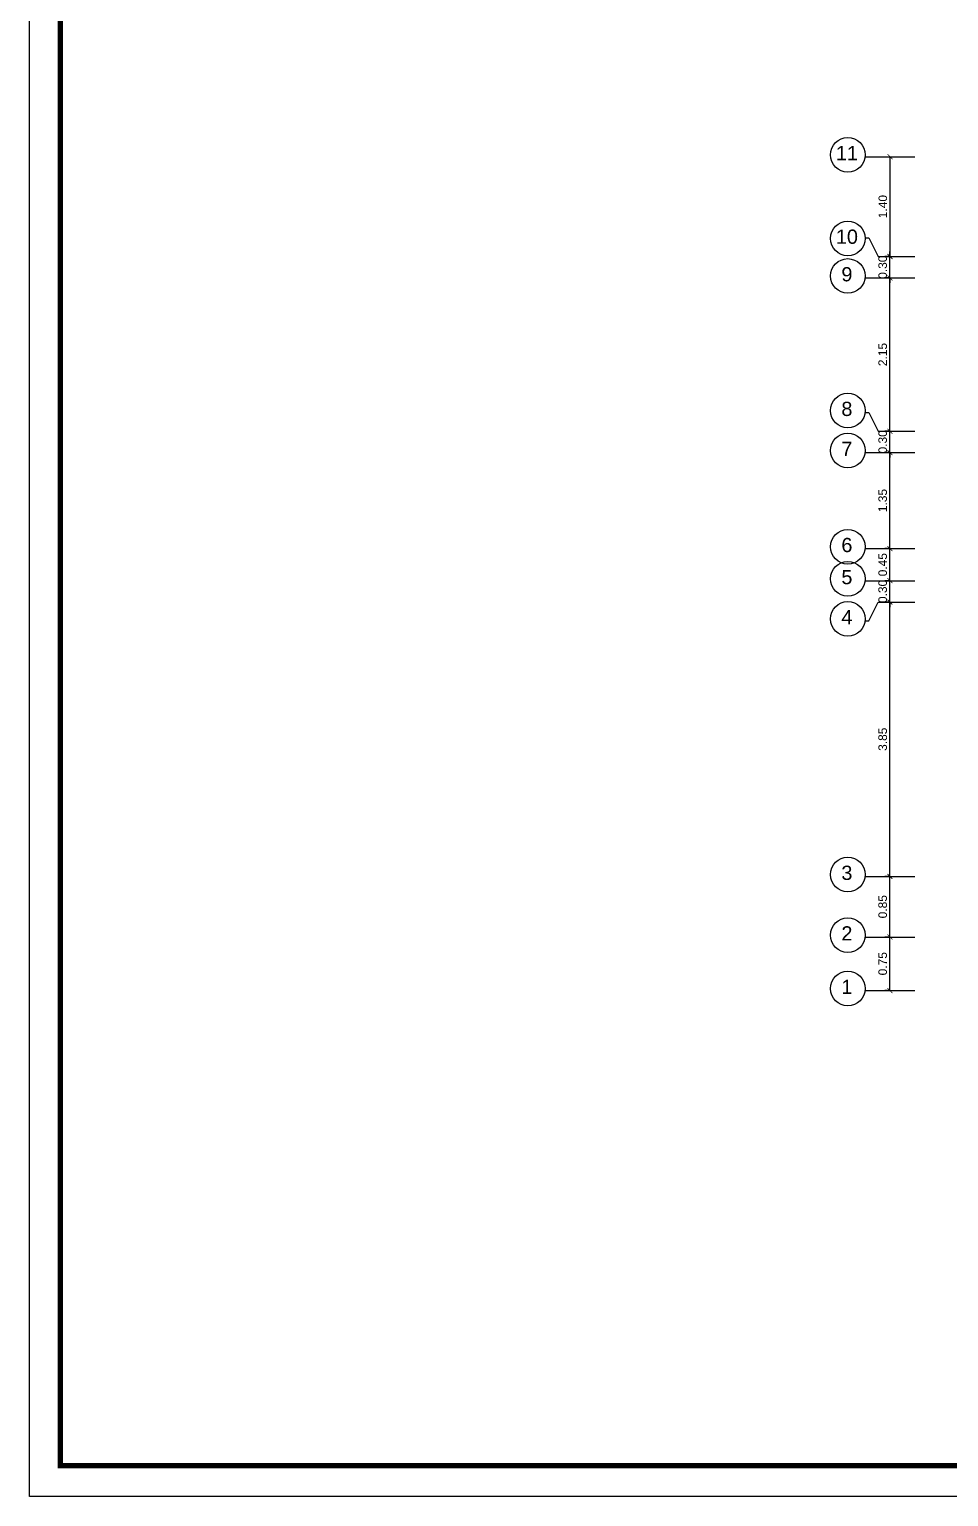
# Model space of a CAD drawing. Header units: feet. Extents: x 317 to 512, y -141 to 162.
# Drawn here: x 387.97 to 400.87, y 8.53 to 29.12 of the extents above; entities that cross this region are included whole.
import ezdxf
from ezdxf.enums import TextEntityAlignment as Align

# ---------------------------------------------------------------- set-up
doc = ezdxf.new("R2010")
doc.units = ezdxf.units.FT
doc.header["$MEASUREMENT"] = 0
for name, color, linetype in [('DIM', 10, 'Continuous'), ('MARCO', 1, 'Continuous'), ('TEXXT', 2, 'Continuous'), ('VENTANA', 8, 'Continuous')]:
    doc.layers.add(name, color=color, linetype=linetype)
doc.styles.add('DAMIAN', font='arial.ttf', dxfattribs={"height": 0.12})
doc.styles.get("Standard").update_dxf_attribs({"font": 'arial.ttf'})
doc.dimstyles.new('KEILY', dxfattribs={"dimtxt": 0.12, "dimasz": 0.07, "dimexe": 0.07, "dimexo": 0.25, "dimgap": 0.04, "dimtad": 1, "dimzin": 1, "dimdsep": 46, "dimtxsty": 'Standard', "dimblk": 'ARCHTICK', "dimcen": 2.5, "dimclrd": 256, "dimclre": 256, "dimclrt": 7, "dimazin": 0, "dimtfac": 1, "dimtix": 1, "dimtmove": 2, "dimatfit": 1, "dimfxl": 0.35, "dimfxlon": 1, "dimtolj": 1, "dimtzin": 1, "dimarcsym": 0})

# ---------------------------------------------------------------- blocks, each defined once
blk = doc.blocks.new('_ArchTick')
at = {"color": 0, "linetype": 'ByBlock', "const_width": 0.15}
blk.add_lwpolyline([(-0.5, -0.5), (0.5, 0.5)], dxfattribs=at)
blk = doc.blocks.new('*D233')
at = {"layer": 'DEFPOINTS', "color": 0, "transparency": 16777216}
for p in [(400.044, 16.383), (400.044, 16.383), (400.044, 15.633)]:
    blk.add_point(p, dxfattribs=at)
at = {"layer": 'DIM', "lineweight": -2, "transparency": 16777216}
for p, q in [((400.044, 16.383), (399.974, 16.383)), ((400.044, 15.633), (400.044, 16.383)), ((400.044, 15.633), (399.974, 15.633))]:
    blk.add_line(p, q, dxfattribs=at)
at = {"layer": 'DIM', "lineweight": -2, "transparency": 16777216, "xscale": 0.07, "yscale": 0.07, "zscale": 0.07}
for p, rotation in [((400.044, 16.383), 90), ((400.044, 15.633), 270)]:
    blk.add_blockref('_ArchTick', p, dxfattribs=dict(at, rotation=rotation))
at = {"layer": 'DIM', "color": 7, "transparency": 16777216, "insert": (399.943, 16.008), "char_height": 0.12, "attachment_point": 5, "rotation": 90}
blk.add_mtext('\\A1;0.75', dxfattribs=at)
blk = doc.blocks.new('*D234')
at = {"layer": 'DEFPOINTS', "color": 0, "transparency": 16777216}
for p in [(400.044, 17.233), (400.044, 17.233), (400.044, 16.383)]:
    blk.add_point(p, dxfattribs=at)
at = {"layer": 'DIM', "lineweight": -2, "transparency": 16777216}
for p, q in [((400.044, 17.233), (399.974, 17.233)), ((400.044, 16.383), (400.044, 17.233)), ((400.044, 16.383), (399.974, 16.383))]:
    blk.add_line(p, q, dxfattribs=at)
at = {"layer": 'DIM', "lineweight": -2, "transparency": 16777216, "xscale": 0.07, "yscale": 0.07, "zscale": 0.07}
for p, rotation in [((400.044, 17.233), 90), ((400.044, 16.383), 270)]:
    blk.add_blockref('_ArchTick', p, dxfattribs=dict(at, rotation=rotation))
at = {"layer": 'DIM', "color": 7, "transparency": 16777216, "insert": (399.943, 16.808), "char_height": 0.12, "attachment_point": 5, "rotation": 90}
blk.add_mtext('\\A1;0.85', dxfattribs=at)
blk = doc.blocks.new('*D219')
at = {"layer": 'DEFPOINTS', "color": 0, "transparency": 16777216}
for p in [(400.044, 21.083), (400.044, 21.083), (399.951, 17.233)]:
    blk.add_point(p, dxfattribs=at)
at = {"layer": 'DIM', "lineweight": -2, "transparency": 16777216}
for p, q in [((400.044, 21.083), (399.974, 21.083)), ((400.044, 17.233), (400.044, 21.083)), ((400.044, 17.233), (400.114, 17.233))]:
    blk.add_line(p, q, dxfattribs=at)
at = {"layer": 'DIM', "lineweight": -2, "transparency": 16777216, "xscale": 0.07, "yscale": 0.07, "zscale": 0.07}
for p, rotation in [((400.044, 21.083), 90), ((400.044, 17.233), 270)]:
    blk.add_blockref('_ArchTick', p, dxfattribs=dict(at, rotation=rotation))
at = {"layer": 'DIM', "color": 7, "transparency": 16777216, "insert": (399.943, 19.158), "char_height": 0.12, "attachment_point": 5, "rotation": 90}
blk.add_mtext('\\A1;3.85', dxfattribs=at)
blk = doc.blocks.new('*D220')
at = {"layer": 'DEFPOINTS', "color": 0, "transparency": 16777216}
for p in [(399.951, 21.383), (400.044, 21.383), (400.044, 21.083)]:
    blk.add_point(p, dxfattribs=at)
at = {"layer": 'DIM', "lineweight": -2, "transparency": 16777216}
for p, q in [((400.044, 21.383), (400.044, 21.453)), ((400.044, 21.383), (400.114, 21.383)), ((400.044, 21.083), (400.044, 21.383)), ((400.044, 21.083), (399.974, 21.083)), ((400.044, 21.083), (400.044, 21.013))]:
    blk.add_line(p, q, dxfattribs=at)
at = {"layer": 'DIM', "lineweight": -2, "transparency": 16777216, "xscale": 0.07, "yscale": 0.07, "zscale": 0.07}
for p, rotation in [((400.044, 21.383), 270), ((400.044, 21.083), 90)]:
    blk.add_blockref('_ArchTick', p, dxfattribs=dict(at, rotation=rotation))
at = {"layer": 'DIM', "color": 7, "transparency": 16777216, "insert": (399.943, 21.233), "char_height": 0.12, "attachment_point": 5, "rotation": 90}
blk.add_mtext('\\A1;0.30', dxfattribs=at)
blk = doc.blocks.new('*D235')
at = {"layer": 'DEFPOINTS', "color": 0, "transparency": 16777216}
for p in [(400.044, 21.833), (400.044, 21.833), (400.044, 21.383)]:
    blk.add_point(p, dxfattribs=at)
at = {"layer": 'DIM', "lineweight": -2, "transparency": 16777216}
for p, q in [((400.044, 21.833), (399.974, 21.833)), ((400.044, 21.383), (400.044, 21.833)), ((400.044, 21.383), (399.974, 21.383))]:
    blk.add_line(p, q, dxfattribs=at)
at = {"layer": 'DIM', "lineweight": -2, "transparency": 16777216, "xscale": 0.07, "yscale": 0.07, "zscale": 0.07}
for p, rotation in [((400.044, 21.833), 90), ((400.044, 21.383), 270)]:
    blk.add_blockref('_ArchTick', p, dxfattribs=dict(at, rotation=rotation))
at = {"layer": 'DIM', "color": 7, "transparency": 16777216, "insert": (399.943, 21.608), "char_height": 0.12, "attachment_point": 5, "rotation": 90}
blk.add_mtext('\\A1;0.45', dxfattribs=at)
blk = doc.blocks.new('*D236')
at = {"layer": 'DEFPOINTS', "color": 0, "transparency": 16777216}
for p in [(400.044, 23.183), (400.044, 23.183), (400.044, 21.833)]:
    blk.add_point(p, dxfattribs=at)
at = {"layer": 'DIM', "lineweight": -2, "transparency": 16777216}
for p, q in [((400.044, 23.183), (399.974, 23.183)), ((400.044, 21.833), (400.044, 23.183)), ((400.044, 21.833), (399.974, 21.833))]:
    blk.add_line(p, q, dxfattribs=at)
at = {"layer": 'DIM', "lineweight": -2, "transparency": 16777216, "xscale": 0.07, "yscale": 0.07, "zscale": 0.07}
for p, rotation in [((400.044, 23.183), 90), ((400.044, 21.833), 270)]:
    blk.add_blockref('_ArchTick', p, dxfattribs=dict(at, rotation=rotation))
at = {"layer": 'DIM', "color": 7, "transparency": 16777216, "insert": (399.943, 22.508), "char_height": 0.12, "attachment_point": 5, "rotation": 90}
blk.add_mtext('\\A1;1.35', dxfattribs=at)
blk = doc.blocks.new('*D237')
at = {"layer": 'DEFPOINTS', "color": 0, "transparency": 16777216}
for p in [(400.044, 23.481), (400.136, 23.481), (400.044, 23.183)]:
    blk.add_point(p, dxfattribs=at)
at = {"layer": 'DIM', "lineweight": -2, "transparency": 16777216}
for p, q in [((400.044, 23.481), (399.974, 23.481)), ((400.044, 23.481), (400.044, 23.551)), ((400.044, 23.183), (400.044, 23.481)), ((400.044, 23.183), (399.974, 23.183)), ((400.044, 23.183), (400.044, 23.113))]:
    blk.add_line(p, q, dxfattribs=at)
at = {"layer": 'DIM', "lineweight": -2, "transparency": 16777216, "xscale": 0.07, "yscale": 0.07, "zscale": 0.07}
for p, rotation in [((400.044, 23.481), 270), ((400.044, 23.183), 90)]:
    blk.add_blockref('_ArchTick', p, dxfattribs=dict(at, rotation=rotation))
at = {"layer": 'DIM', "color": 7, "transparency": 16777216, "insert": (399.943, 23.332), "char_height": 0.12, "attachment_point": 5, "rotation": 90}
blk.add_mtext('\\A1;0.30', dxfattribs=at)
blk = doc.blocks.new('*D221')
at = {"layer": 'DEFPOINTS', "color": 0, "transparency": 16777216}
for p in [(399.951, 25.633), (400.044, 25.633), (400.044, 23.481)]:
    blk.add_point(p, dxfattribs=at)
at = {"layer": 'DIM', "lineweight": -2, "transparency": 16777216}
for p, q in [((400.044, 25.633), (400.114, 25.633)), ((400.044, 23.481), (400.044, 25.633)), ((400.044, 23.481), (399.974, 23.481))]:
    blk.add_line(p, q, dxfattribs=at)
at = {"layer": 'DIM', "lineweight": -2, "transparency": 16777216, "xscale": 0.07, "yscale": 0.07, "zscale": 0.07}
for p, rotation in [((400.044, 25.633), 90), ((400.044, 23.481), 270)]:
    blk.add_blockref('_ArchTick', p, dxfattribs=dict(at, rotation=rotation))
at = {"layer": 'DIM', "color": 7, "transparency": 16777216, "insert": (399.943, 24.557), "char_height": 0.12, "attachment_point": 5, "rotation": 90}
blk.add_mtext('\\A1;2.15', dxfattribs=at)
blk = doc.blocks.new('*D238')
at = {"layer": 'DEFPOINTS', "color": 0, "transparency": 16777216}
for p in [(400.044, 25.933), (400.136, 25.933), (400.044, 25.633)]:
    blk.add_point(p, dxfattribs=at)
at = {"layer": 'DIM', "lineweight": -2, "transparency": 16777216}
for p, q in [((400.044, 25.933), (400.044, 26.003)), ((400.044, 25.933), (399.974, 25.933)), ((400.044, 25.633), (400.044, 25.933)), ((400.044, 25.633), (399.974, 25.633)), ((400.044, 25.633), (400.044, 25.563))]:
    blk.add_line(p, q, dxfattribs=at)
at = {"layer": 'DIM', "lineweight": -2, "transparency": 16777216, "xscale": 0.07, "yscale": 0.07, "zscale": 0.07}
for p, rotation in [((400.044, 25.933), 270), ((400.044, 25.633), 90)]:
    blk.add_blockref('_ArchTick', p, dxfattribs=dict(at, rotation=rotation))
at = {"layer": 'DIM', "color": 7, "transparency": 16777216, "insert": (399.943, 25.783), "char_height": 0.12, "attachment_point": 5, "rotation": 90}
blk.add_mtext('\\A1;0.30', dxfattribs=at)
blk = doc.blocks.new('*D222')
at = {"layer": 'DEFPOINTS', "color": 0, "transparency": 16777216}
for p in [(399.954, 27.333), (400.046, 27.333), (400.046, 25.933)]:
    blk.add_point(p, dxfattribs=at)
at = {"layer": 'DIM', "lineweight": -2, "transparency": 16777216}
for p, q in [((400.046, 27.333), (400.116, 27.333)), ((400.046, 25.933), (400.046, 27.333)), ((400.046, 25.933), (399.976, 25.933))]:
    blk.add_line(p, q, dxfattribs=at)
at = {"layer": 'DIM', "lineweight": -2, "transparency": 16777216, "xscale": 0.07, "yscale": 0.07, "zscale": 0.07}
for p, rotation in [((400.046, 27.333), 90), ((400.046, 25.933), 270)]:
    blk.add_blockref('_ArchTick', p, dxfattribs=dict(at, rotation=rotation))
at = {"layer": 'DIM', "color": 7, "transparency": 16777216, "insert": (399.945, 26.633), "char_height": 0.12, "attachment_point": 5, "rotation": 90}
blk.add_mtext('\\A1;1.40', dxfattribs=at)

msp = doc.modelspace()

# ---------------------------------------------------------------- linework, layer by layer
at = {"layer": 'MARCO'}
msp.add_lwpolyline([(387.97006, 50.529), (452.47006, 50.529), (452.47006, 8.529), (387.97006, 8.529)], close=True, dxfattribs=at)
at = {"layer": 'MARCO', "const_width": 0.075}
msp.add_lwpolyline([(445.29759, 50.09496), (388.40409, 50.09496), (388.40409, 8.96303), (445.29759, 8.96303)], close=True, dxfattribs=at)
at = {"layer": 'VENTANA'}
for p, q in [((399.69601, 27.33289), (400.39164, 27.33289)), ((399.69593, 26.19579), (399.74752, 26.19579)), ((399.74752, 26.19579), (399.88121, 25.93289)), ((399.88121, 25.93289), (400.39164, 25.93289)), ((399.69601, 25.63289), (400.39164, 25.63289)), ((399.69593, 23.74345), (399.74752, 23.74345)), ((399.74752, 23.74345), (399.88121, 23.48055)), ((399.88121, 23.48055), (400.39164, 23.48055)), ((399.69601, 23.18289), (400.39164, 23.18289)), ((399.69601, 21.83289), (400.39164, 21.83289)), ((399.69601, 21.38289), (400.39164, 21.38289)), ((399.74752, 20.82), (399.88121, 21.08289)), ((399.88121, 21.08289), (400.39164, 21.08289)), ((399.69593, 20.82), (399.74752, 20.82)), ((399.69601, 17.23289), (400.39164, 17.23289)), ((399.69601, 16.38289), (400.39164, 16.38289)), ((399.69601, 15.63289), (400.39164, 15.63289))]:
    msp.add_line(p, q, dxfattribs=at)
for centre in [(399.45321, 27.35968), (399.45321, 26.18669), (399.45321, 25.65968), (399.45314, 23.77024), (399.45321, 23.20968), (399.45321, 21.85968), (399.45321, 21.40968), (399.45314, 20.84679), (399.45321, 17.25968), (399.45321, 16.40968), (399.45321, 15.65968)]:
    msp.add_circle(centre, 0.24289, dxfattribs=at)

# ---------------------------------------------------------------- texts
at = {"layer": 'TEXXT', "style": 'DAMIAN'}
for s, p in [('11', (399.44058, 27.28405)), ('10', (399.44058, 26.11106)), ('9', (399.44058, 25.58405)), ('8', (399.44051, 23.69461)), ('7', (399.44058, 23.13405)), ('6', (399.44058, 21.78405)), ('5', (399.44058, 21.33405)), ('4', (399.44051, 20.77116)), ('3', (399.44058, 17.18405)), ('2', (399.44058, 16.33405)), ('1', (399.44058, 15.58405))]:
    msp.add_text(s, height=0.19968, dxfattribs=at).set_placement(p, align=Align.CENTER)

# ---------------------------------------------------------------- dimensions: what is measured, and where the dimension line sits
at = {"layer": 'DIM'}
for base, p1, p2, picture, middle in [((400.0464, 27.33289), (400.0464, 25.93289), (399.9538, 27.33289), '*D222', (399.94513, 26.63289)), ((400.04383, 25.93289), (400.04383, 25.63289), (400.13643, 25.93289), '*D238', (399.94252, 25.78289)), ((400.04383, 25.63289), (400.04383, 23.48055), (399.95123, 25.63289), '*D221', (399.94256, 24.55672)), ((400.04383, 23.48055), (400.04383, 23.18289), (400.13643, 23.48055), '*D237', (399.94252, 23.33172)), ((400.04383, 23.18289), (400.04383, 21.83289), (400.04383, 23.18289), '*D236', (399.94252, 22.50789)), ((400.04383, 21.83289), (400.04383, 21.38289), (400.04383, 21.83289), '*D235', (399.94256, 21.60789)), ((400.04383, 21.38289), (400.04383, 21.08289), (399.95123, 21.38289), '*D220', (399.94252, 21.23289)), ((400.04383, 21.08289), (399.95123, 17.23289), (400.04383, 21.08289), '*D219', (399.94252, 19.15789)), ((400.04383, 17.23289), (400.04383, 16.38289), (400.04383, 17.23289), '*D234', (399.94256, 16.80789)), ((400.04383, 16.38289), (400.04383, 15.63289), (400.04383, 16.38289), '*D233', (399.94256, 16.00789))]:
    dim = msp.add_linear_dim(base=base, p1=p1, p2=p2, angle=90, dimstyle='KEILY', override={"dimfxl": 0.06}, dxfattribs=at)
    dim.commit()
    dim.dimension.update_dxf_attribs({"geometry": picture, "text_midpoint": middle})

doc.saveas('drawing.dxf')
